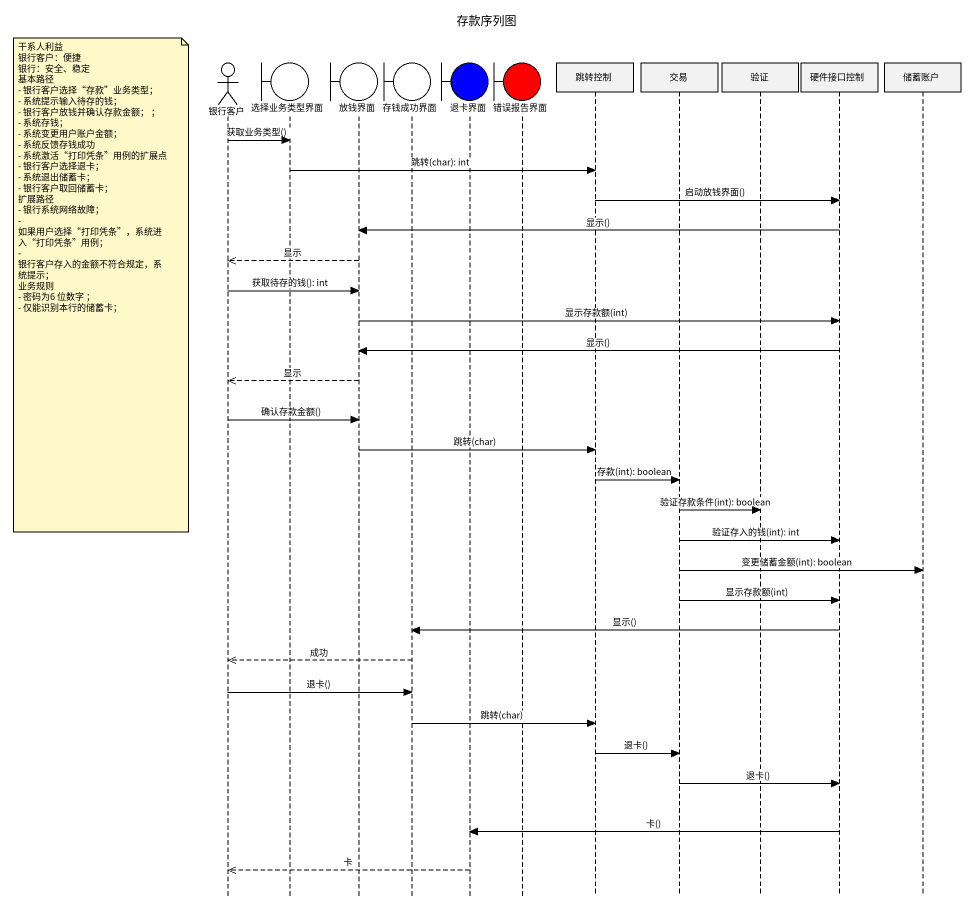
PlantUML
@startuml
title 存款序列图
hide footbox
actor 银行客户
boundary 选择业务类型界面
boundary 放钱界面
boundary 存钱成功界面
boundary 退卡界面 #0000FF
boundary 错误报告界面 #FF0000
participant 跳转控制
participant 交易
participant 验证
participant 硬件接口控制
participant 储蓄账户

银行客户 -> 选择业务类型界面 : 获取业务类型()
选择业务类型界面 -> 跳转控制 : 跳转(char): int
跳转控制 -> 硬件接口控制 : 启动放钱界面()
硬件接口控制 -> 放钱界面 : 显示()
放钱界面 -->> 银行客户 : 显示
note left of 银行客户
  干系人利益
  银行客户：便捷
  银行：安全、稳定
  基本路径
  - 银行客户选择“存款”业务类型；
  - 系统提示输入待存的钱；
  - 银行客户放钱并确认存款金额； ；
  - 系统存钱；
  - 系统变更用户账户金额；
  - 系统反馈存钱成功
  - 系统激活“打印凭条”用例的扩展点
  - 银行客户选择退卡；
  - 系统退出储蓄卡；
  - 银行客户取回储蓄卡；
  扩展路径
  - 银行系统网络故障；
  - 如果用户选择“打印凭条”，系统进入“打印凭条”用例；
  - 银行客户存入的金额不符合规定，系统提示；
  业务规则
  - 密码为6 位数字 ；
  - 仅能识别本行的储蓄卡；
end note
银行客户 -> 放钱界面 : 获取待存的钱(): int
放钱界面 -> 硬件接口控制 : 显示存款额(int)
硬件接口控制 -> 放钱界面 : 显示()
放钱界面 -->> 银行客户 : 显示
银行客户 -> 放钱界面 : 确认存款金额()
放钱界面 -> 跳转控制 : 跳转(char)
跳转控制 -> 交易 : 存款(int): boolean
交易 -> 验证 : 验证存款条件(int): boolean
交易 -> 硬件接口控制 : 验证存入的钱(int): int
交易 -> 储蓄账户 : 变更储蓄金额(int): boolean
交易 -> 硬件接口控制 : 显示存款额(int)
硬件接口控制 -> 存钱成功界面 : 显示()
存钱成功界面 -->> 银行客户 : 成功
银行客户 -> 存钱成功界面 : 退卡()
存钱成功界面 -> 跳转控制 : 跳转(char)
跳转控制 -> 交易 : 退卡()
交易 -> 硬件接口控制 : 退卡()
硬件接口控制 -> 退卡界面 : 卡()
退卡界面 -->> 银行客户 : 卡
@enduml
